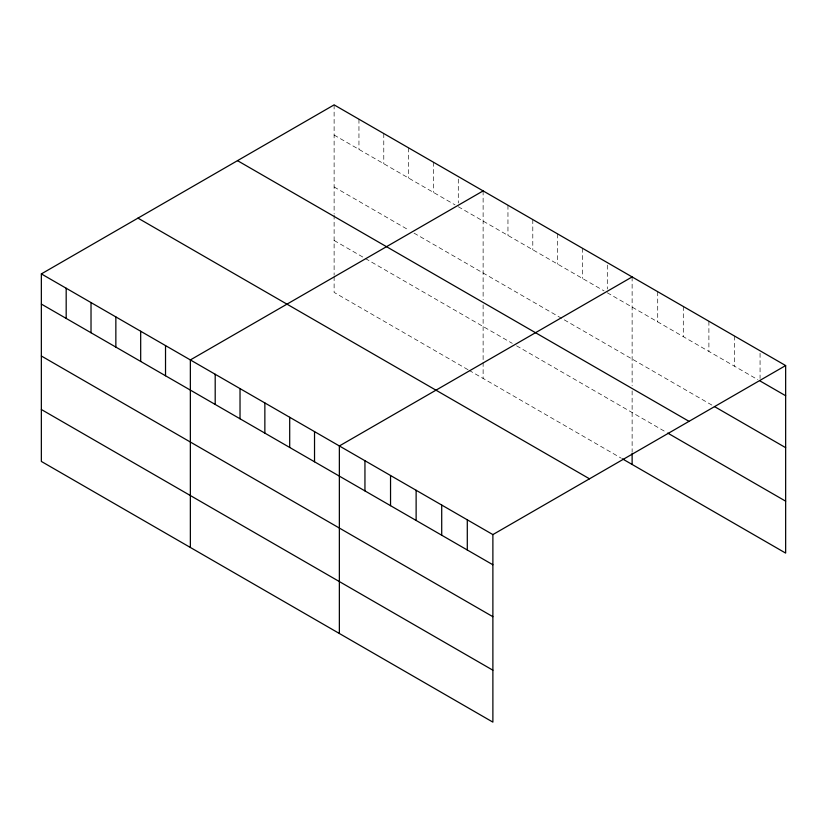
<?xml version="1.0" encoding="UTF-8"?>
<svg xmlns="http://www.w3.org/2000/svg" width="827" height="827" viewBox="0 0 827 827"><rect width="100%" height="100%" fill="white"/><g stroke="black" fill="none" stroke-linecap="round" stroke-linejoin="round"><path stroke-width="0.62" stroke-dasharray="4.13 3.1" d="M334.118 135.049L455.046 204.869M458.292 206.74L604.051 290.897M607.297 292.768L757.842 379.686M334.118 186.974L408.621 229.989M414.017 233.111L712.223 405.282M334.118 240.481L512.275 343.339M516.596 345.831L665.508 431.808M468.01 369.71L334.118 292.407L334.118 276.332M469.085 370.331L621.335 458.23M760.065 353.305L760.065 378.456M734.479 336.02L734.479 366.196M708.894 321.248L708.894 351.423M683.298 306.476L683.298 336.651M657.713 291.704L657.713 321.879M632.128 276.931L632.128 385.785M632.128 390.882L632.128 452.1M607.297 265.105L607.297 288.995M582.456 248.255L582.456 278.43M557.625 233.917L557.625 264.092M532.795 219.579L532.795 249.754M507.954 205.241L507.954 235.416M483.123 190.903L483.123 299.756M483.123 304.853L483.123 361.13M483.123 362.36L483.123 378.435M458.292 179.077L458.292 202.966M433.451 162.226L433.451 192.402M408.621 147.888L408.621 178.063M383.78 133.55L383.78 163.725M358.949 119.212L358.949 149.387M334.118 104.874L334.118 213.728M334.118 214.999L334.118 275.102"/><path stroke-width="1.24" d="M41.35 273.902L492.882 534.593L492.882 722.126L41.35 461.435L41.35 273.902L334.118 104.874L785.65 365.565L785.65 553.098L622.411 458.851M483.123 190.903L190.355 359.931L190.355 547.464M632.128 276.931L339.359 445.96L339.359 633.492M492.882 534.593L785.65 365.565M760.065 380.968L785.65 395.74M714.456 406.564L785.65 447.665M237.504 160.655L689.036 421.346M667.73 433.09L785.65 501.172M137.964 218.121L589.496 478.812M41.35 304.078L492.882 564.769M41.35 356.003L492.882 616.694M41.35 409.51L492.882 670.201M632.128 453.341L632.128 464.464M467.296 519.821L467.296 549.996M441.711 505.049L441.711 535.224M416.126 490.277L416.126 520.452M390.54 475.504L390.54 505.679M364.945 460.732L364.945 490.907M314.529 431.622L314.529 461.797M289.698 417.284L289.698 447.459M264.857 402.945L264.857 433.121M240.026 388.607L240.026 418.782M215.196 374.269L215.196 404.444M165.524 345.593L165.524 375.768M140.683 331.255L140.683 361.43M115.852 316.917L115.852 347.092M91.022 302.579L91.022 332.754M66.181 288.241L66.181 318.416"/></g></svg>
